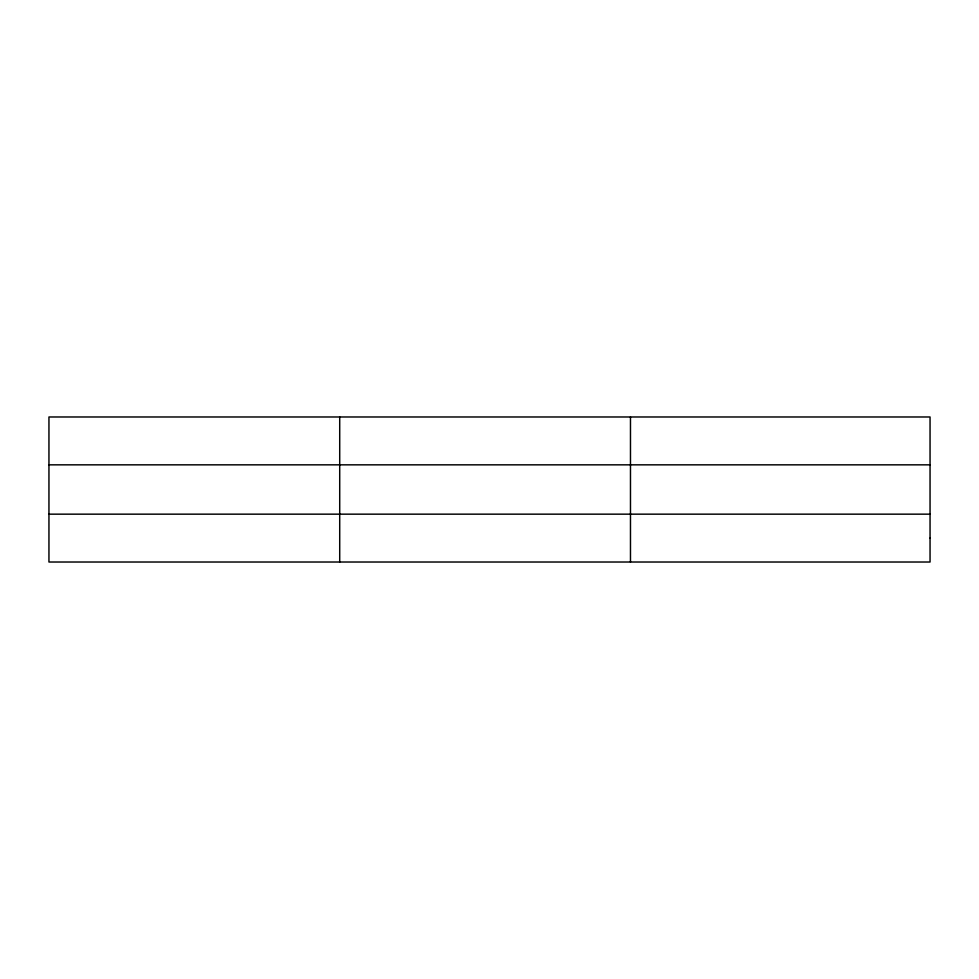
<?xml version="1.0" encoding="UTF-8"?>
<svg xmlns="http://www.w3.org/2000/svg" width="979" height="979" viewBox="0 0 979 979"><rect width="100%" height="100%" fill="white"/><g stroke="black" fill="none" stroke-linecap="round" stroke-linejoin="round"><path stroke-width="1.47" d="M339.713 562.019L339.713 416.981M630.476 562.019L630.476 416.981M48.95 464.841L930.05 464.841M48.95 514.159L930.05 514.159M930.05 538.095L930.05 562.019L48.95 562.019L48.95 416.981L930.05 416.981L930.05 538.095"/></g></svg>
